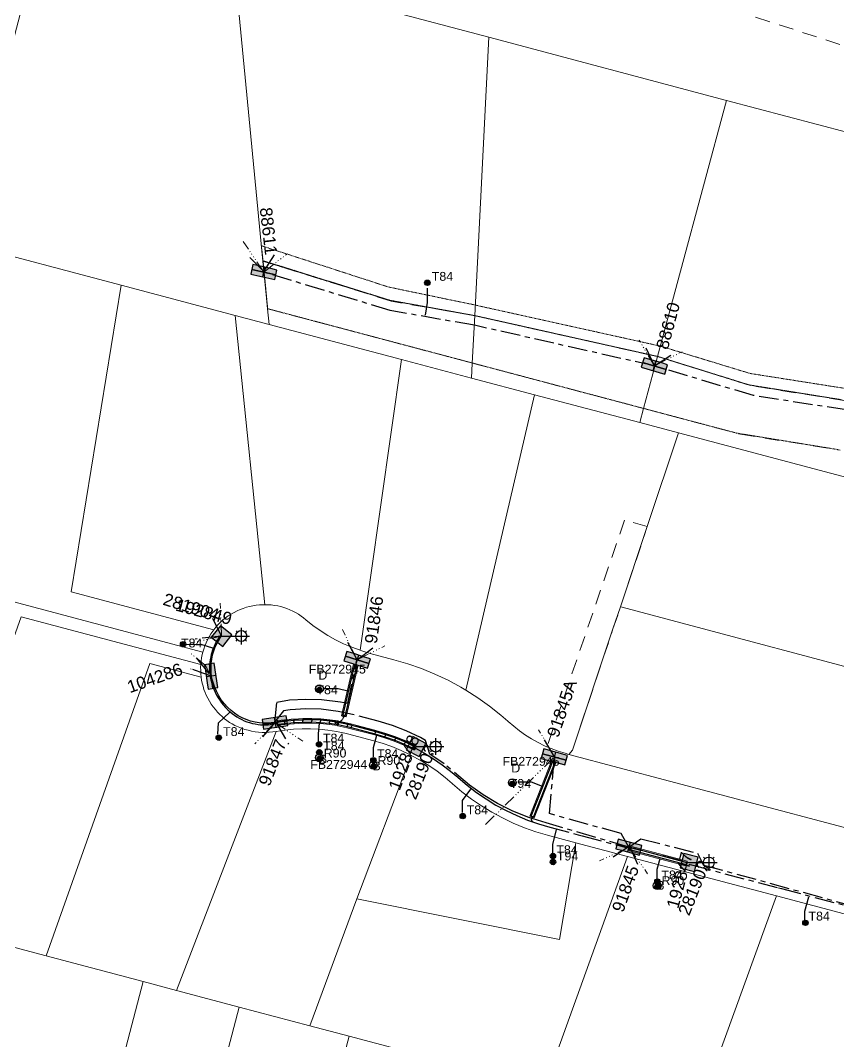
# Model space of a CAD drawing. Header units: metres. Extents: x 256054 to 262066, y 6173540 to 6179224.
# Drawn here: x 258471 to 258637.4, y 6175129 to 6175336.7 of the extents above; entities that cross this region are included whole.
import ezdxf
from ezdxf.enums import TextEntityAlignment as Align

# ---------------------------------------------------------------- set-up
doc = ezdxf.new("R2010")
doc.units = ezdxf.units.M
for name, pattern in [('Cable Exist UG', [7, 4, -1, 1, -1]), ('Dash', [5, 3, -2]), ('DASHED', [19.05, 12.7, -6.35]), ('HIDDEN2', [0.1875, 0.125, -0.0625]), ('PHANTOMX2', [5.6, 2.5, -0.5, 0.15, -0.5, 0.15, -0.5, 0.15, -0.5, 0.15, -0.5])]:
    doc.linetypes.add(name, pattern=pattern)
doc.layers.get('0').update_dxf_attribs({"color": 6})
for name, color, linetype, lineweight in [('_User Miscellaneous4', 191, 'Continuous', 13), ('Cadastre Easements_SP_EXT', 96, 'DASHED', 15), ('Cadastre Land Parcels_SP_EXT', 96, 'Continuous', 15), ('Cadastre Other Property_SP_EXT', 96, 'DASHED', 15), ('Cadastre Roads_SP_EXT', 54, 'Continuous', 15), ('Mains_LV_EXT', 163, 'Continuous', 25), ('Mains_LV_SL_EXT', 135, 'Continuous', 25), ('Services_SP_EXT', 42, 'PHANTOMX2', 20)]:
    doc.layers.add(name, color=color, linetype=linetype, lineweight=lineweight)
for name, color, linetype in [('Duct_SP_EXT', 40, 'Continuous'), ('Equip_SP_SL_EXT', 7, 'Continuous'), ('SupportsUG_SP_LV_EXT', 7, 'Continuous'), ('SupportsUG_SP_LV_SL_EXT', 7, 'Continuous'), ('Trench_SP_EXT', 7, 'Continuous')]:
    doc.layers.add(name, color=color, linetype=linetype)
doc.styles.add('COLUMN_LABEL', font='arial.ttf', dxfattribs={"height": 2})
doc.styles.add('iecARIAL', font='arial.ttf', dxfattribs={"height": 2})
doc.styles.add('POLE_LABEL', font='arial.ttf', dxfattribs={"height": 2})
doc.styles.add('SL_LABEL', font='arial.ttf', dxfattribs={"height": 2})
doc.styles.get("Standard").update_dxf_attribs({"font": 'arial.ttf'})

# ---------------------------------------------------------------- blocks, each defined once
blk = doc.blocks.new('COLUMN_EXT')
blk.add_hatch(color=256).paths.add_polyline_path([(1.5, -1.5), (1.5, 1.5), (-1.5, 1.5), (-1.5, -1.5)])
blk.add_lwpolyline([(1.5, 1.5), (-1.5, 1.5), (-1.5, -1.5), (1.5, -1.5)], close=True)
at = {"flags": 9}
for tag, p in [('NOTES', (-1.81, 2)), ('COLUMN_TYPE', (-1.81, 0.4)), ('STREETNAME', (-1.81, 1.6)), ('OWNED_BY', (-1.81, 0.6)), ('LOCATION', (-1.81, 1.4)), ('SUBURB', (-1.81, 1.8)), ('LEGEND', (-1.81, 1.2)), ('USAGE', (-1.81, 1)), ('STATE', (-1.81, 0.8))]:
    blk.add_attdef(tag, text='', height=0.2, rotation=180, dxfattribs=at).set_placement(p, align=Align.MIDDLE_LEFT)
at = {"flags": 1}
blk.add_attdef('Z', (-1.81, 2.35), '', height=0.2, rotation=180, dxfattribs=at)
at = {"flags": 9}
for tag, style, p in [('STRUCTURE_PLANT_NUMBER', 'POLE_LABEL', (-1.81, -0.03)), ('STREET_CODE', 'COLUMN_LABEL', (-1.81, 0.2))]:
    blk.add_attdef(tag, text='', height=0.2, rotation=180, dxfattribs=dict(at, style=style)).set_placement(p, align=Align.MIDDLE_LEFT)
at = {"style": 'COLUMN_LABEL', "width": 0.9, "flags": 8}
blk.add_attdef('ASSET_NUM', text='', height=2, rotation=270, dxfattribs=at).set_placement((2, -4), align=Align.MIDDLE_LEFT)
blk = doc.blocks.new('PILLAR_EXT')
blk.add_hatch(color=256).paths.add_polyline_path([(-2.5, 1), (-2.5, -1), (2.5, -1), (2.5, 1)])
for p, q in [((-2.5, 0), (2.5, 0)), ((0, 1), (0, -1))]:
    blk.add_line(p, q)
at = {"ltscale": 10}
blk.add_line((2.5, 0), (-2.5, 0), dxfattribs=at)
blk.add_lwpolyline([(-2.5, -1), (-1.25, -1), (1.25, -1), (2.5, -1), (2.5, 1), (-2.5, 1)], close=True)
at = {"width": 0.9, "flags": 8}
blk.add_attdef('ASSET_NUM', text='', height=2, rotation=90, dxfattribs=at).set_placement((-2, 4), align=Align.MIDDLE_LEFT)
for tag, p, flags in [('OWNED_BY', (0, -0.2), 9), ('STATE', (0, -0.4), 9), ('SUPPORT_TYPE', (0, -0.6), 9), ('STREETNAME', (0, -1.8), 9), ('SUBURB', (0, -2), 1), ('USAGE', (0, -0.8), 9), ('LEGEND', (0, -1), 9), ('LOCATION', (0, -1.2), 9), ('NOTES', (0, -1.4), 9), ('PARENT', (0, -1.6), 9)]:
    blk.add_attdef(tag, p, '', height=0.2, dxfattribs=dict(flags=flags))
blk = doc.blocks.new('DUCT_EXT')
blk.add_circle((0, 0.8), 0.8)
at = {"flags": 1}
blk.add_attdef('Z', (0, 0), '', height=0.2, dxfattribs=at)
at = {"flags": 9}
for tag, p in [('DUCT_CODE', (0, 0)), ('XSECT_TYPE', (0, -0.2)), ('STATE', (0, -0.6)), ('FB_REFERENCE', (0, -0.4)), ('NOTES', (0, -0.8))]:
    blk.add_attdef(tag, text='', height=0.2, dxfattribs=at).set_placement(p, align=Align.MIDDLE_LEFT)
blk = doc.blocks.new('SL_LANTERN_EXT')
at = {"flags": 9}
for tag, p in [('LRATECODE', (-7.4, 0)), ('LOUTREACHVOCAB', (-7.2, 0)), ('LOUTREACH', (-7, 0)), ('LANTNUMBER', (-6.6, 0)), ('LNEW', (-6.4, 0)), ('LMASTVOCAB', (-6.2, 0)), ('LMAST', (-6, 0)), ('LLAMPVOCAB', (-5.8, 0)), ('LLAMP', (-5.6, 0)), ('LEXIST', (-5.4, 0)), ('LCHARGE3PERCENT', (-5.2, 0)), ('LCHARGE3', (-5, 0)), ('LCHARGE2PERCENT', (-4.8, 0)), ('LCHARGE2', (-4.6, 0)), ('LCHARGE1PERCENT', (-4.4, 0)), ('LCHARGE1', (-4.2, 0)), ('LCATEGORY', (-4, 0)), ('LBRACKETVOCAB', (-3.8, 0)), ('LBRACKET', (-3.6, 0)), ('LKINGHEIGHT', (-3.4, 0)), ('CREPLACE', (-3.2, 0)), ('CREMOVE', (-3, 0)), ('CNUMBER', (-2.8, 0)), ('CNEW', (-2.6, 0)), ('CEXIST', (-2.4, 0)), ('USAGE', (-2.2, 0)), ('STATE', (-2, 0)), ('OWNED_BY', (-1.8, 0)), ('ORIENTATION', (-1.6, 0)), ('OPERATING_VOLTAGE', (-1.4, 0)), ('NO_PHASES', (-1.2, 0)), ('LANTERN_TYPE', (-1, 0)), ('LANTERN_PURPOSE', (-0.8, 0)), ('CONTROL_TYPE', (-0.6, 0)), ('CONSTRUCTED_VOLTAGE', (-0.4, 0))]:
    blk.add_attdef(tag, text='', height=0.001, rotation=270, dxfattribs=at).set_placement(p, align=Align.MIDDLE_LEFT)
at = {"style": 'SL_LABEL', "flags": 9}
blk.add_attdef('STREET_CODE', text='', height=0.001, rotation=270, dxfattribs=at).set_placement((0, 0), align=Align.MIDDLE_LEFT)
at = {"flags": 1}
blk.add_attdef('Z', (0, 0), '', height=0.001, rotation=270, dxfattribs=at)
at = {"width": 0.9}
blk.add_attdef('LNUMBER', text='', height=1, dxfattribs=at).set_placement((7, -1), align=Align.MIDDLE_LEFT)
at = {"flags": 9}
for tag, p in [('LREMOVE', (0, -7.6)), ('LREPLACE', (0, -7.8)), ('LTYPE', (0, -8)), ('LTYPEVOCAB', (0, -8.2)), ('LEGEND', (0, -8.4)), ('SUBURB', (0, -8.6)), ('STREETNAME', (0, -8.8)), ('LOCATION', (0, -9)), ('NOTES', (0, -9.2)), ('MAINTAINED_BY', (0, -9.86))]:
    blk.add_attdef(tag, text='', height=0.001, dxfattribs=at).set_placement(p, align=Align.MIDDLE_LEFT)
blk.add_attdef('OPERATED_BY', (0, -9.61), '', height=0.001, dxfattribs=at)
blk.add_wipeout([(5.69, 0), (5.06, -1.06), (4, -1.69), (2.94, -1.06), (2.31, 0), (2.94, 1.06), (4, 1.69), (5.06, 1.06)])
for p, q in [((0, 0), (4, 0)), ((2.94, 1.06), (3.2, 0.8)), ((4, 1.69), (4, 0)), ((5.06, 1.06), (4.8, 0.8)), ((2.94, -1.06), (3.2, -0.8)), ((4, 0), (5.69, 0)), ((4, 0), (4, -1.69)), ((5.06, -1.06), (4.8, -0.8))]:
    blk.add_line(p, q)
blk.add_circle((4, 0), 1.12)
blk = doc.blocks.new('CABLE_LARGE_EXT')
h = blk.add_hatch(color=256)
edge = h.paths.add_edge_path()
edge.add_arc((0, 0.55), 0.55, 0, 360)
blk.add_circle((0, 0.55), 0.55)
at = {"flags": 1}
blk.add_attdef('Z', (0, 0), '', height=0.2, dxfattribs=at)
at = {"flags": 9}
for tag, p in [('COND_CODE', (0, 0)), ('STATE', (0, -0.4)), ('XSECT_SIZE', (0, -0.6)), ('FB_REFERENCE', (0, -0.2)), ('NOTES', (0, -0.8))]:
    blk.add_attdef(tag, text='', height=0.2, dxfattribs=at).set_placement(p, align=Align.MIDDLE_LEFT)

msp = doc.modelspace()

# ---------------------------------------------------------------- linework, layer by layer
at = {"layer": '_User Miscellaneous4'}
for p, q in [((258538.7, 6175205.74), (258536.26, 6175195.24)), ((258539.64, 6175205.52), (258537.2, 6175195.02)), ((258538.7, 6175205.74), (258539.17, 6175205.63)), ((258539.64, 6175205.52), (258539.17, 6175205.63)), ((258524.69, 6175194.4), (258526.55, 6175194.58)), ((258526.55, 6175194.58), (258528.38, 6175194.69)), ((258526.55, 6175194.58), (258526.58, 6175194.1)), ((258528.38, 6175194.69), (258530.22, 6175194.71)), ((258528.38, 6175194.69), (258528.4, 6175194.21)), ((258530.22, 6175194.71), (258530.21, 6175194.23)), ((258530.22, 6175194.71), (258532.05, 6175194.63)), ((258532.05, 6175194.63), (258532.02, 6175194.15)), ((258532.05, 6175194.63), (258533.92, 6175194.43)), ((258536.26, 6175195.24), (258536.73, 6175195.13)), ((258537.2, 6175195.02), (258536.73, 6175195.13)), ((258523.23, 6175194.27), (258524.69, 6175194.4)), ((258523.23, 6175194.27), (258523.27, 6175193.79)), ((258523.31, 6175193.31), (258523.27, 6175193.79)), ((258523.31, 6175193.31), (258524.78, 6175193.44)), ((258524.69, 6175194.4), (258524.73, 6175193.92)), ((258524.78, 6175193.44), (258524.73, 6175193.92)), ((258524.78, 6175193.44), (258526.62, 6175193.62)), ((258526.62, 6175193.62), (258526.58, 6175194.1)), ((258526.62, 6175193.62), (258528.42, 6175193.73)), ((258528.42, 6175193.73), (258528.4, 6175194.21)), ((258528.42, 6175193.73), (258530.2, 6175193.75)), ((258530.2, 6175193.75), (258530.21, 6175194.23)), ((258530.2, 6175193.75), (258531.98, 6175193.67)), ((258531.98, 6175193.67), (258532.02, 6175194.15)), ((258531.98, 6175193.67), (258533.8, 6175193.48)), ((258533.8, 6175193.48), (258533.86, 6175193.96)), ((258533.8, 6175193.48), (258535.48, 6175193.24)), ((258533.92, 6175194.43), (258533.86, 6175193.96)), ((258533.92, 6175194.43), (258535.62, 6175194.19)), ((258535.48, 6175193.24), (258535.55, 6175193.71)), ((258535.48, 6175193.24), (258535.55, 6175193.71)), ((258535.48, 6175193.24), (258535.54, 6175193.23)), ((258535.54, 6175193.23), (258535.63, 6175193.7)), ((258535.54, 6175193.23), (258537.37, 6175192.82)), ((258535.62, 6175194.19), (258535.55, 6175193.71)), ((258535.61, 6175194.19), (258535.55, 6175193.71)), ((258535.61, 6175194.19), (258535.71, 6175194.18)), ((258535.71, 6175194.18), (258535.63, 6175193.7)), ((258535.71, 6175194.18), (258537.59, 6175193.75)), ((258537.37, 6175192.82), (258537.48, 6175193.29)), ((258537.37, 6175192.82), (258538.2, 6175192.61)), ((258537.59, 6175193.75), (258537.48, 6175193.29)), ((258537.59, 6175193.75), (258538.43, 6175193.54)), ((258538.2, 6175192.61), (258538.31, 6175193.08)), ((258538.2, 6175192.61), (258543.02, 6175191.34)), ((258538.43, 6175193.54), (258538.31, 6175193.08)), ((258538.43, 6175193.54), (258543.27, 6175192.26)), ((258543.02, 6175191.34), (258543.14, 6175191.8)), ((258543.02, 6175191.34), (258545.03, 6175190.75)), ((258543.27, 6175192.26), (258543.14, 6175191.8)), ((258579.05, 6175186.2), (258574.58, 6175174.84)), ((258579.05, 6175186.2), (258579.49, 6175186.02)), ((258579.94, 6175185.85), (258575.47, 6175174.49)), ((258579.94, 6175185.85), (258579.49, 6175186.02)), ((258574.58, 6175174.84), (258575.03, 6175174.67)), ((258575.47, 6175174.49), (258575.03, 6175174.67)), ((258594.79, 6175167.81), (258594.91, 6175168.27)), ((258595.04, 6175168.74), (258594.91, 6175168.27))]:
    msp.add_line(p, q, dxfattribs=at)
at = {"layer": 'Cadastre Easements_SP_EXT', "linetype": 'Dash'}
for points in [[(258768.16, 6175310.63), (258762.9, 6175316.42), (258730.3, 6175327.05), (258488.86, 6175405.79), (258403.22, 6175433.63), (258373.92, 6175443.16), (258367, 6175445.33), (258341.93, 6175450.11), (258333.09, 6175451.12), (258304.23, 6175454.39), (258171.55, 6175469.46), (258170.96, 6175469.52), (258159, 6175460.87), (258155.73, 6175445.14), (258337.87, 6175425.93), (258360.51, 6175421.47), (258482.61, 6175382.18), (258765.88, 6175290.09), (258768.16, 6175310.63)], [(258583.25, 6175188.25), (258591.49, 6175212.9), (258593.01, 6175217.44), (258598.47, 6175233.77), (258593.84, 6175235.01), (258578.06, 6175188.94), (258578.94, 6175188.56), (258580.34, 6175188.04), (258581.76, 6175187.61), (258582.54, 6175187.39), (258583.25, 6175188.25)]]:
    msp.add_lwpolyline(points, close=True, dxfattribs=at)
msp.add_lwpolyline([(258638.46, 6175259.4), (258619.46, 6175262.42), (258600.7, 6175268.27), (258600.54, 6175268.3), (258563.46, 6175276.63), (258563.37, 6175276.64), (258546.4, 6175279.57), (258520.3, 6175287.75), (258521.04, 6175280.16), (258521.24, 6175278.04), (258562.87, 6175267), (258597.7, 6175257.76), (258617.41, 6175252.52), (258637.68, 6175249.28)], dxfattribs=at)
at = {"layer": 'Cadastre Land Parcels_SP_EXT', "linetype": 'Continuous'}
for points in [[(258765.16, 6175283.54), (258765.88, 6175290.09), (258768.16, 6175310.63), (258762.9, 6175316.42), (258730.3, 6175327.05), (258488.86, 6175405.79), (258482.61, 6175382.18), (258479.93, 6175372.03), (258476, 6175357.2), (258514.56, 6175346.97), (258566.26, 6175333.25), (258614.58, 6175320.43), (258639.22, 6175313.9), (258695.76, 6175298.89), (258764.28, 6175280.72), (258765.16, 6175283.54)], [(258521.24, 6175278.04), (258521.04, 6175280.16), (258520.3, 6175287.75), (258514.56, 6175346.97), (258476, 6175357.2), (258470.92, 6175337.97), (258466.31, 6175320.58), (258458.64, 6175291.55), (258491.48, 6175282.84), (258514.67, 6175276.69), (258521.55, 6175274.86), (258521.24, 6175278.04)], [(258562.87, 6175267), (258563.37, 6175276.64), (258566.26, 6175333.25), (258514.56, 6175346.97), (258520.3, 6175287.75), (258521.04, 6175280.16), (258521.24, 6175278.04), (258521.55, 6175274.86), (258548.49, 6175267.72), (258562.72, 6175263.94), (258562.87, 6175267)], [(258597.7, 6175257.76), (258600.54, 6175268.3), (258614.58, 6175320.43), (258566.26, 6175333.25), (258563.37, 6175276.64), (258562.87, 6175267), (258562.72, 6175263.94), (258575.55, 6175260.54), (258596.93, 6175254.87), (258597.7, 6175257.76)], [(258667.59, 6175242.6), (258665.53, 6175247.77), (258660.93, 6175259.33), (258639.22, 6175313.9), (258614.58, 6175320.43), (258600.54, 6175268.3), (258597.7, 6175257.76), (258596.93, 6175254.87), (258604.82, 6175252.77), (258663.35, 6175237.25), (258667.59, 6175242.6)], [(258508.24, 6175208.83), (258508.47, 6175209.47), (258508.73, 6175210.1), (258509.02, 6175210.72), (258509.34, 6175211.32), (258509.7, 6175211.9), (258510.08, 6175212.46), (258510.3, 6175212.75), (258481.26, 6175220.46), (258491.48, 6175282.84), (258458.64, 6175291.55), (258453, 6175270.25), (258448.14, 6175251.89), (258443.28, 6175233.52), (258441.27, 6175225.92), (258508.05, 6175208.18), (258508.24, 6175208.83)], [(258514.67, 6175276.69), (258491.48, 6175282.84), (258481.26, 6175220.46), (258510.3, 6175212.75), (258510.73, 6175213.28), (258511.19, 6175213.79), (258511.67, 6175214.27), (258512.17, 6175214.73), (258512.7, 6175215.15), (258513.25, 6175215.56), (258513.82, 6175215.93), (258514.41, 6175216.27), (258515.02, 6175216.58), (258515.64, 6175216.85), (258516.27, 6175217.1), (258516.92, 6175217.31), (258517.58, 6175217.48), (258518.24, 6175217.63), (258518.92, 6175217.73), (258519.59, 6175217.8), (258520.27, 6175217.84), (258520.7, 6175217.84), (258514.67, 6175276.69)], [(258548.49, 6175267.72), (258521.55, 6175274.86), (258514.67, 6175276.69), (258520.7, 6175217.84), (258521.35, 6175217.83), (258522, 6175217.79), (258522.65, 6175217.71), (258523.29, 6175217.59), (258523.93, 6175217.45), (258524.55, 6175217.27), (258525.17, 6175217.05), (258525.77, 6175216.81), (258526.36, 6175216.53), (258526.94, 6175216.23), (258527.5, 6175215.89), (258528.04, 6175215.53), (258528.56, 6175215.14), (258529.02, 6175214.77), (258530.44, 6175213.64), (258531.92, 6175212.58), (258533.46, 6175211.61), (258535.04, 6175210.72), (258536.67, 6175209.91), (258538.34, 6175209.19), (258540.04, 6175208.56), (258548.49, 6175267.72)], [(258575.55, 6175260.54), (258562.72, 6175263.94), (258548.49, 6175267.72), (258540.04, 6175208.56), (258540.43, 6175208.43), (258542.12, 6175207.94), (258546.94, 6175206.66), (258549.77, 6175205.83), (258552.55, 6175204.85), (258555.27, 6175203.73), (258557.94, 6175202.47), (258560.53, 6175201.07), (258561.55, 6175200.47), (258575.55, 6175260.54)], [(258583.25, 6175188.25), (258591.49, 6175212.9), (258593.01, 6175217.44), (258598.47, 6175233.77), (258604.82, 6175252.77), (258596.93, 6175254.87), (258575.55, 6175260.54), (258561.55, 6175200.47), (258564.02, 6175198.89), (258566.4, 6175197.19), (258568.7, 6175195.37), (258570.12, 6175194.13), (258570.17, 6175194.08), (258571.29, 6175193.11), (258572.46, 6175192.18), (258573.68, 6175191.32), (258574.94, 6175190.53), (258576.24, 6175189.8), (258577.57, 6175189.15), (258578.06, 6175188.94), (258578.94, 6175188.56), (258580.34, 6175188.04), (258581.76, 6175187.61), (258582.54, 6175187.39), (258583.25, 6175188.25)], [(258663.35, 6175237.25), (258604.82, 6175252.77), (258598.47, 6175233.77), (258593.01, 6175217.44), (258593.09, 6175217.42), (258656.23, 6175200.58), (258663.35, 6175237.25)], [(258441.27, 6175225.92), (258438.42, 6175215.16), (258433.56, 6175196.8), (258428.7, 6175178.43), (258423.9, 6175160.29), (258449.17, 6175153.59), (258471.12, 6175215.39), (258507.65, 6175205.7), (258507.71, 6175206.38), (258507.81, 6175207.05), (258507.94, 6175207.72), (258508.05, 6175208.18), (258441.27, 6175225.92)], [(258654.24, 6175169.42), (258656.23, 6175200.58), (258593.09, 6175217.42), (258593.01, 6175217.44), (258591.49, 6175212.9), (258583.25, 6175188.25), (258582.54, 6175187.39), (258654.17, 6175168.38), (258654.24, 6175169.42)], [(258471.12, 6175215.39), (258449.17, 6175153.59), (258476.23, 6175146.41), (258497.31, 6175205.86), (258507.74, 6175203.09), (258507.66, 6175203.77), (258507.63, 6175204.45), (258507.62, 6175205.13), (258507.65, 6175205.7), (258471.12, 6175215.39)], [(258520.14, 6175191.88), (258519.42, 6175191.93), (258518.71, 6175192.01), (258518, 6175192.13), (258517.3, 6175192.29), (258516.61, 6175192.48), (258515.93, 6175192.72), (258515.27, 6175192.98), (258514.61, 6175193.28), (258514.05, 6175193.58), (258513.5, 6175193.91), (258512.98, 6175194.27), (258512.47, 6175194.66), (258511.98, 6175195.07), (258511.51, 6175195.51), (258511.07, 6175195.97), (258510.62, 6175196.5), (258510.19, 6175197.04), (258509.79, 6175197.61), (258509.42, 6175198.19), (258509.09, 6175198.8), (258508.78, 6175199.42), (258508.53, 6175200.01), (258508.3, 6175200.62), (258508.11, 6175201.24), (258507.95, 6175201.87), (258507.82, 6175202.5), (258507.74, 6175203.09), (258497.31, 6175205.86), (258476.23, 6175146.41), (258495.92, 6175141.18), (258502.74, 6175139.37), (258522.99, 6175192.07), (258522.28, 6175191.97), (258521.57, 6175191.9), (258520.85, 6175191.87), (258520.14, 6175191.88)], [(258539.38, 6175158.02), (258550.47, 6175187.19), (258550.26, 6175187.3), (258548.4, 6175188.19), (258546.49, 6175188.97), (258544.55, 6175189.65), (258542.58, 6175190.23), (258537.76, 6175191.51), (258536.96, 6175191.71), (258535.24, 6175192.07), (258533.5, 6175192.35), (258531.75, 6175192.53), (258530, 6175192.62), (258528.24, 6175192.62), (258526.48, 6175192.53), (258524.73, 6175192.35), (258522.99, 6175192.07), (258502.74, 6175139.37), (258515.43, 6175136), (258529.84, 6175132.18), (258539.38, 6175158.02)], [(258583.95, 6175169.43), (258578.18, 6175170.96), (258575.82, 6175171.65), (258573.5, 6175172.47), (258571.22, 6175173.4), (258569, 6175174.46), (258566.83, 6175175.63), (258564.73, 6175176.91), (258562.7, 6175178.3), (258560.74, 6175179.79), (258558.87, 6175181.38), (258558.79, 6175181.45), (258557.35, 6175182.69), (258555.72, 6175183.95), (258554.03, 6175185.12), (258552.28, 6175186.2), (258550.47, 6175187.19), (258539.38, 6175158.02), (258580.61, 6175149.75), (258583.95, 6175169.43)], [(258594.46, 6175166.64), (258583.95, 6175169.43), (258580.61, 6175149.75), (258539.38, 6175158.02), (258529.84, 6175132.18), (258537.8, 6175130.07), (258559.25, 6175124.38), (258577.46, 6175119.54), (258594.46, 6175166.64)], [(258624.73, 6175158.61), (258594.46, 6175166.64), (258577.46, 6175119.54), (258578.81, 6175119.18), (258598.38, 6175113.99), (258607.65, 6175111.52), (258624.73, 6175158.61)], [(258646.83, 6175126.9), (258655.32, 6175150.49), (258624.73, 6175158.61), (258607.65, 6175111.52), (258617.95, 6175108.8), (258638.17, 6175103.42), (258646.83, 6175126.9)], [(258532.22, 6175093.53), (258532.47, 6175093.7), (258532.73, 6175093.86), (258532.98, 6175094.01), (258533.24, 6175094.16), (258533.5, 6175094.3), (258533.77, 6175094.44), (258534.04, 6175094.57), (258534.31, 6175094.69), (258523.26, 6175103.56), (258508.15, 6175108.03), (258515.43, 6175136), (258502.74, 6175139.37), (258495.92, 6175141.18), (258486.63, 6175105.66), (258509.48, 6175104.59), (258518.28, 6175102.09), (258524.12, 6175099.35), (258531.98, 6175093.36), (258532.22, 6175093.53)], [(258534.59, 6175094.81), (258534.88, 6175094.93), (258535.17, 6175095.03), (258535.46, 6175095.13), (258535.76, 6175095.23), (258536.05, 6175095.31), (258536.35, 6175095.39), (258536.65, 6175095.46), (258536.95, 6175095.53), (258537.25, 6175095.59), (258537.56, 6175095.64), (258537.86, 6175095.68), (258530.29, 6175101.77), (258537.8, 6175130.07), (258529.84, 6175132.18), (258515.43, 6175136), (258508.15, 6175108.03), (258523.26, 6175103.56), (258534.31, 6175094.69), (258534.59, 6175094.81)]]:
    msp.add_lwpolyline(points, close=True, dxfattribs=at)
for points in [[(258449.71, 6174966.19), (258472.87, 6175053.68), (258481.95, 6175087.97), (258485.85, 6175102.69), (258486.63, 6175105.66), (258495.92, 6175141.18), (258476.23, 6175146.41), (258449.17, 6175153.59)], [(258559.25, 6175124.38), (258537.8, 6175130.07), (258530.29, 6175101.77)]]:
    msp.add_lwpolyline(points, dxfattribs=at)
at = {"layer": 'Cadastre Other Property_SP_EXT', "linetype": 'HIDDEN2'}
for points in [[(258639.36, 6175261.73), (258619.36, 6175264.88), (258601.13, 6175270.44), (258563.19, 6175278.85), (258545.79, 6175282.47), (258519.98, 6175290.86), (258520.32, 6175287.81), (258520.32, 6175287.81), (258546.12, 6175279.76), (258563.44, 6175276.63), (258600.59, 6175268.33), (258619.1, 6175262.56), (258637.9, 6175259.54)], [(258638.13, 6175259.51), (258619.24, 6175262.52), (258600.53, 6175268.34), (258563.44, 6175276.63), (258546.06, 6175279.76), (258520.34, 6175287.72), (258521.26, 6175278.05), (258521.26, 6175278.05), (258616.58, 6175252.76), (258637.4, 6175249.37)]]:
    msp.add_lwpolyline(points, dxfattribs=at)
at = {"layer": 'Duct_SP_EXT'}
for p, q in [((258538.94, 6175205.69), (258536.5, 6175195.19)), ((258539.41, 6175205.58), (258536.96, 6175195.08)), ((258538.94, 6175205.69), (258539.17, 6175205.63)), ((258539.41, 6175205.58), (258539.17, 6175205.63)), ((258536.5, 6175195.19), (258536.73, 6175195.13)), ((258536.96, 6175195.08), (258536.73, 6175195.13)), ((258523.25, 6175194.03), (258524.71, 6175194.16)), ((258523.25, 6175194.03), (258523.27, 6175193.79)), ((258523.29, 6175193.55), (258523.27, 6175193.79)), ((258523.29, 6175193.55), (258524.75, 6175193.68)), ((258524.71, 6175194.16), (258526.57, 6175194.34)), ((258524.71, 6175194.16), (258524.73, 6175193.92)), ((258524.75, 6175193.68), (258524.73, 6175193.92)), ((258524.75, 6175193.68), (258526.6, 6175193.86)), ((258526.57, 6175194.34), (258528.39, 6175194.45)), ((258526.57, 6175194.34), (258526.58, 6175194.1)), ((258526.6, 6175193.86), (258526.58, 6175194.1)), ((258526.6, 6175193.86), (258528.41, 6175193.97)), ((258528.39, 6175194.45), (258530.21, 6175194.47)), ((258528.39, 6175194.45), (258528.4, 6175194.21)), ((258528.41, 6175193.97), (258528.4, 6175194.21)), ((258528.41, 6175193.97), (258530.21, 6175193.99)), ((258530.21, 6175194.47), (258532.03, 6175194.39)), ((258530.21, 6175194.47), (258530.21, 6175194.23)), ((258530.21, 6175193.99), (258530.21, 6175194.23)), ((258530.21, 6175193.99), (258532, 6175193.91)), ((258532, 6175193.91), (258532.02, 6175194.15)), ((258532, 6175193.91), (258533.83, 6175193.72)), ((258532.03, 6175194.39), (258532.02, 6175194.15)), ((258532.03, 6175194.39), (258533.89, 6175194.19)), ((258533.83, 6175193.72), (258533.86, 6175193.96)), ((258533.83, 6175193.72), (258535.52, 6175193.48)), ((258533.89, 6175194.19), (258533.86, 6175193.96)), ((258533.89, 6175194.19), (258535.58, 6175193.95)), ((258535.52, 6175193.48), (258535.55, 6175193.71)), ((258535.52, 6175193.48), (258535.55, 6175193.71)), ((258535.52, 6175193.48), (258535.58, 6175193.47)), ((258535.58, 6175193.95), (258535.55, 6175193.71)), ((258535.58, 6175193.95), (258535.55, 6175193.71)), ((258535.58, 6175193.95), (258535.67, 6175193.94)), ((258535.58, 6175193.47), (258535.63, 6175193.7)), ((258535.58, 6175193.47), (258537.42, 6175193.05)), ((258535.67, 6175193.94), (258535.63, 6175193.7)), ((258535.67, 6175193.94), (258537.53, 6175193.52)), ((258537.42, 6175193.05), (258537.48, 6175193.29)), ((258537.42, 6175193.05), (258538.26, 6175192.84)), ((258537.53, 6175193.52), (258537.48, 6175193.29)), ((258537.53, 6175193.52), (258538.37, 6175193.31)), ((258538.26, 6175192.84), (258538.31, 6175193.08)), ((258538.26, 6175192.84), (258543.08, 6175191.57)), ((258538.37, 6175193.31), (258538.31, 6175193.08)), ((258538.37, 6175193.31), (258543.21, 6175192.03)), ((258543.08, 6175191.57), (258543.14, 6175191.8)), ((258543.21, 6175192.03), (258543.14, 6175191.8)), ((258579.27, 6175186.11), (258574.8, 6175174.76)), ((258579.72, 6175185.94), (258575.25, 6175174.58)), ((258579.27, 6175186.11), (258579.49, 6175186.02)), ((258579.72, 6175185.94), (258579.49, 6175186.02)), ((258574.8, 6175174.76), (258575.03, 6175174.67)), ((258575.25, 6175174.58), (258575.03, 6175174.67)), ((258594.85, 6175168.04), (258594.91, 6175168.27)), ((258594.97, 6175168.51), (258594.91, 6175168.27))]:
    msp.add_line(p, q, dxfattribs=at)
for points in [[(258553.7, 6175282.23), (258553.71, 6175279.29), (258553.31, 6175276.73)], [(258532.71, 6175200.78), (258535.62, 6175200.79), (258537.58, 6175200.32)], [(258511.15, 6175191.51), (258511.25, 6175193.84), (258513.5, 6175195.93)], [(258531.62, 6175190.03), (258531.57, 6175191.59), (258531.77, 6175193.72)], [(258542.77, 6175186.89), (258542.77, 6175188.79), (258543.49, 6175191.27)], [(258560.86, 6175175.59), (258560.85, 6175178), (258562.61, 6175180.31)], [(258572.13, 6175181.81), (258574.84, 6175181.82), (258577.06, 6175180.92)], [(258579.25, 6175167.33), (258579.25, 6175169.1), (258580.01, 6175172.03)], [(258600.49, 6175162.14), (258600.48, 6175164.02), (258601.06, 6175166.23)], [(258630.51, 6175153.74), (258630.51, 6175155.48), (258631.3, 6175158.4)]]:
    msp.add_lwpolyline(points, dxfattribs=at)
at = {"layer": 'Mains_LV_EXT', "color": 3, "linetype": 'Cable Exist UG'}
for points in [[(258599.92, 6175266.4), (258563.3, 6175274.68), (258546.19, 6175277.67), (258520.48, 6175285.5)], [(258766.28, 6175280.13), (258764.65, 6175277.82), (258761.62, 6175266.89), (258738.75, 6175273.22), (258732.59, 6175274.79), (258726.56, 6175274.67), (258722.32, 6175273.58), (258718.58, 6175272.12), (258715.09, 6175269.78), (258712.37, 6175267.49), (258709.52, 6175264.13), (258705.04, 6175254.92), (258701.56, 6175247.26), (258698.86, 6175244.58), (258696.18, 6175243.89), (258692.25, 6175245.28), (258676.65, 6175253.23), (258661.75, 6175257.21), (258638.98, 6175257.45), (258620.07, 6175260.39), (258599.92, 6175266.4)]]:
    msp.add_lwpolyline(points, dxfattribs=at)
at = {"layer": 'Mains_LV_EXT', "linetype": 'Cable Exist UG'}
for points in [[(258522.73, 6175193.89), (258523.1, 6175198.01), (258523.1, 6175198.01), (258525.7, 6175198.46), (258529.03, 6175198.63), (258532.2, 6175198.54), (258536.1, 6175198.08), (258537.53, 6175197.78), (258539.38, 6175206.62)], [(258522.73, 6175193.89), (258521.19, 6175193.75), (258521.19, 6175193.75), (258520.37, 6175193.75), (258519.53, 6175193.82), (258518.7, 6175193.96), (258517.79, 6175194.18), (258516.91, 6175194.47), (258516.08, 6175194.81), (258515.28, 6175195.25), (258514.51, 6175195.76), (258513.8, 6175196.31), (258513.11, 6175196.98), (258512.44, 6175197.73), (258511.82, 6175198.52), (258511.29, 6175199.33), (258510.85, 6175200.22), (258510.46, 6175201.17), (258509.77, 6175203.25)], [(258594.71, 6175168.53), (258593.15, 6175171.28), (258578.6, 6175175.34), (258579.56, 6175186.88)]]:
    msp.add_lwpolyline(points, dxfattribs=at)
at = {"layer": 'Services_SP_EXT'}
for points in [[(258520.48, 6175285.5), (258516.25, 6175291.71)], [(258520.48, 6175285.5), (258525.13, 6175289.15)], [(258599.92, 6175266.4), (258596.8, 6175271.68)], [(258599.92, 6175266.4), (258605.54, 6175269.31)], [(258539.46, 6175206.63), (258536.45, 6175212.79)], [(258539.46, 6175206.63), (258545.09, 6175209.49)], [(258509.77, 6175203.31), (258508.62, 6175205.46), (258505.58, 6175207.96)], [(258509.77, 6175203.31), (258505.28, 6175204.91)], [(258522.73, 6175193.89), (258518.66, 6175189.52)], [(258522.73, 6175193.89), (258528.39, 6175190.07)], [(258579.56, 6175186.88), (258576.35, 6175192.42)], [(258565.57, 6175173.11), (258579.56, 6175186.88)], [(258594.71, 6175168.53), (258588.77, 6175165.71)], [(258594.71, 6175168.53), (258598.53, 6175163.13)]]:
    msp.add_lwpolyline(points, dxfattribs=at)
at = {"layer": 'Trench_SP_EXT', "linetype": 'Cable Exist UG'}
for points in [[(258520.48, 6175285.62), (258517.12, 6175289)], [(258520.48, 6175285.62), (258523.04, 6175289.59)], [(258599.92, 6175266.4), (258598.07, 6175270.42)], [(258599.92, 6175266.4), (258603.91, 6175269.05)], [(258539.46, 6175206.63), (258537.39, 6175210.4)], [(258539.46, 6175206.63), (258543.29, 6175209.58)], [(258506.8, 6175206.94), (258509.74, 6175203.3)], [(258539.09, 6175205.29), (258539.46, 6175206.63)], [(258509.77, 6175203.31), (258506.01, 6175204.65)], [(258509.54, 6175203.21), (258509.69, 6175202.57), (258509.88, 6175201.9), (258510.1, 6175201.25), (258510.33, 6175200.63), (258510.59, 6175200.03), (258510.88, 6175199.46), (258511.18, 6175198.92), (258511.53, 6175198.39), (258511.89, 6175197.87), (258512.28, 6175197.38), (258512.7, 6175196.91), (258513.13, 6175196.46), (258513.61, 6175196.02), (258514.01, 6175195.69), (258514.48, 6175195.35), (258514.97, 6175195.03), (258515.47, 6175194.74), (258515.98, 6175194.48), (258516.5, 6175194.24), (258517.04, 6175194.03), (258517.59, 6175193.86), (258518.16, 6175193.71), (258518.74, 6175193.58), (258519.29, 6175193.49), (258519.82, 6175193.42), (258520.32, 6175193.38), (258520.82, 6175193.38), (258521.33, 6175193.4), (258521.82, 6175193.47), (258522.33, 6175193.58)], [(258522.85, 6175193.99), (258519.85, 6175190.52)], [(258522.85, 6175193.99), (258525.5, 6175189.46)], [(258579.56, 6175186.88), (258577.52, 6175190.41)], [(258579.43, 6175185.87), (258579.73, 6175186.62)], [(258575.14, 6175173.67), (258576.35, 6175173.24), (258578.65, 6175172.57), (258584.4, 6175171.05), (258585.24, 6175170.83), (258585.24, 6175170.83), (258594.19, 6175168.47)], [(258594.82, 6175168.71), (258591.16, 6175166.22)], [(258594.82, 6175168.71), (258596.83, 6175164.18)]]:
    msp.add_lwpolyline(points, dxfattribs=at)
for points in [[(258536.8, 6175195.43), (258536.64, 6175194.76), (258536.64, 6175194.76, -0.288833), (258534.9, 6175193.81)], [(258575.08, 6175174.8), (258574.96, 6175174.5), (258574.96, 6175174.5, 0.452261), (258575.25, 6175173.63)]]:
    msp.add_lwpolyline(points, format="xyb", dxfattribs=at)

# ---------------------------------------------------------------- block references
at = {"layer": 'Duct_SP_EXT'}
for name, p in [('CABLE_LARGE_EXT', (258553.73, 6175282.77)), ('DUCT_EXT', (258531.78, 6175199.93)), ('CABLE_LARGE_EXT', (258531.78, 6175199.93)), ('CABLE_LARGE_EXT', (258511.3, 6175190.23)), ('CABLE_LARGE_EXT', (258531.72, 6175188.89)), ('CABLE_LARGE_EXT', (258531.76, 6175187.27)), ('DUCT_EXT', (258531.77, 6175185.9)), ('CABLE_LARGE_EXT', (258531.84, 6175185.97)), ('CABLE_LARGE_EXT', (258542.76, 6175185.66)), ('DUCT_EXT', (258542.74, 6175184.36)), ('CABLE_LARGE_EXT', (258542.81, 6175184.43)), ('DUCT_EXT', (258571.02, 6175180.85)), ('CABLE_LARGE_EXT', (258571.02, 6175180.85)), ('CABLE_LARGE_EXT', (258560.94, 6175174.29)), ('CABLE_LARGE_EXT', (258579.28, 6175166.19)), ('CABLE_LARGE_EXT', (258579.29, 6175164.94)), ('DUCT_EXT', (258600.49, 6175159.9)), ('CABLE_LARGE_EXT', (258600.52, 6175160.98)), ('CABLE_LARGE_EXT', (258600.55, 6175159.97)), ('CABLE_LARGE_EXT', (258630.63, 6175152.58))]:
    msp.add_blockref(name, p, dxfattribs=at)
at = {"layer": 'SupportsUG_SP_LV_EXT'}
ref = msp.add_blockref('PILLAR_EXT', (258520.48, 6175285.5), dxfattribs=dict(at, rotation=167.096387875296))
ref.add_attrib('ASSET_NUM', '88611', dxfattribs={"layer": '0', "height": 2.5, "rotation": 276.4869, "style": 'iecARIAL'}).set_placement((258521.98, 6175289), align=Align.MIDDLE_RIGHT)
ref = msp.add_blockref('PILLAR_EXT', (258599.92, 6175266.4), dxfattribs=dict(at, rotation=163.8030627765846))
ref.add_attrib('ASSET_NUM', '88610', dxfattribs={"layer": '0', "height": 2.5, "rotation": 74.9488, "style": 'iecARIAL'}).set_placement((258601.42, 6175269.9), align=Align.MIDDLE_LEFT)
ref = msp.add_blockref('PILLAR_EXT', (258539.46, 6175206.63), dxfattribs=dict(at, rotation=162.1403934131312))
ref.add_attrib('ASSET_NUM', '91846', dxfattribs={"layer": '0', "height": 2.5, "rotation": 81.8952, "style": 'iecARIAL'}).set_placement((258540.96, 6175210.13), align=Align.TOP_LEFT)
ref = msp.add_blockref('PILLAR_EXT', (258509.77, 6175203.31), dxfattribs=dict(at, rotation=278.2638345009057))
ref.add_attrib('ASSET_NUM', '104286', dxfattribs={"layer": '0', "height": 2.5, "rotation": 19.4774, "style": 'iecARIAL'}).set_placement((258503.79, 6175204.89), align=Align.MIDDLE_RIGHT)
ref = msp.add_blockref('PILLAR_EXT', (258579.56, 6175186.88), dxfattribs=dict(at, rotation=345.0144071452991))
ref.add_attrib('ASSET_NUM', '91845A', dxfattribs={"layer": '0', "height": 2.5, "rotation": 71.3707, "style": 'iecARIAL'}).set_placement((258581.06, 6175190.38), align=Align.BOTTOM_LEFT)
ref = msp.add_blockref('PILLAR_EXT', (258522.73, 6175193.89), dxfattribs=dict(at, rotation=8.93901745253622))
ref.add_attrib('ASSET_NUM', '91847', dxfattribs={"layer": '0', "height": 2.5, "rotation": 68.6538, "style": 'iecARIAL'}).set_placement((258522.83, 6175190.7), align=Align.TOP_RIGHT)
ref = msp.add_blockref('PILLAR_EXT', (258594.71, 6175168.53), dxfattribs=dict(at, rotation=345.1980017165045))
ref.add_attrib('ASSET_NUM', '91845', dxfattribs={"layer": '0', "height": 2.5, "rotation": 70.1402, "style": 'iecARIAL'}).set_placement((258594.49, 6175165.06), align=Align.TOP_RIGHT)
at = {"layer": 'SupportsUG_SP_LV_SL_EXT'}
ref = msp.add_blockref('COLUMN_EXT', (258511.88, 6175211.47), dxfattribs=dict(at, rotation=231.779568002793))
ref.add_attrib('ASSET_NUM', '281904', dxfattribs={"layer": '0', "height": 2.5, "rotation": 343.0534, "style": 'COLUMN_LABEL'}).set_placement((258511.65, 6175216.87), align=Align.TOP_RIGHT)
ref = msp.add_blockref('COLUMN_EXT', (258551.42, 6175188.98), dxfattribs=dict(at, rotation=242.6334197394323))
ref.add_attrib('ASSET_NUM', '281903', dxfattribs={"layer": '0', "height": 2.5, "rotation": 67.9433, "style": 'COLUMN_LABEL'}).set_placement((258553.42, 6175189.73), align=Align.TOP_RIGHT)
ref = msp.add_blockref('COLUMN_EXT', (258606.98, 6175165.4), dxfattribs=dict(at, rotation=345.1617681576906))
ref.add_attrib('ASSET_NUM', '281902', dxfattribs={"layer": '0', "height": 2.5, "rotation": 68.1651, "style": 'COLUMN_LABEL'}).set_placement((258608.98, 6175166.15), align=Align.TOP_RIGHT)

# ---------------------------------------------------------------- texts
at = {"layer": 'Duct_SP_EXT'}
for s, p in [('T84', (258554.64, 6175283.73)), ('FB272945', (258529.62, 6175203.84)), ('D', (258531.57, 6175202.6)), ('T84', (258531.18, 6175199.63)), ('T84', (258512.2, 6175191.13)), ('T84', (258532.5, 6175189.81)), ('T84', (258532.55, 6175188.23)), ('R90', (258532.66, 6175186.76)), ('FB272944', (258529.92, 6175184.45)), ('B', (258531.69, 6175185.54)), ('FB272945', (258569.02, 6175185.08)), ('B', (258542.58, 6175184.14)), ('D', (258570.81, 6175183.71)), ('T94', (258570.51, 6175180.59)), ('T84', (258561.74, 6175175.21)), ('T84', (258579.98, 6175167.1)), ('T94', (258580.08, 6175165.82)), ('B', (258600.29, 6175159.86)), ('T84', (258631.26, 6175153.6))]:
    msp.add_text(s, height=1.8, dxfattribs=at).set_placement(p)

# ---------------------------------------------------------------- next in the draw order: block references
at = {"layer": 'Equip_SP_SL_EXT'}
ref = msp.add_blockref('SL_LANTERN_EXT', (258511.88, 6175211.47), dxfattribs=at)
ref.add_attrib('ASSET_NUM', '192849', dxfattribs={"layer": '0', "height": 2.5, "rotation": 345.0576, "style": 'iecARIAL'}).set_placement((258513.38, 6175212.97), align=Align.BOTTOM_RIGHT)
ref = msp.add_blockref('SL_LANTERN_EXT', (258551.42, 6175188.98), dxfattribs=at)
ref.add_attrib('ASSET_NUM', '192848', dxfattribs={"layer": '0', "height": 2.5, "rotation": 69.2077, "style": 'iecARIAL'}).set_placement((258552.92, 6175190.48), align=Align.BOTTOM_RIGHT)
ref = msp.add_blockref('SL_LANTERN_EXT', (258606.98, 6175165.4), dxfattribs=at)
ref.add_attrib('ASSET_NUM', '192847', dxfattribs={"layer": '0', "height": 2.5, "rotation": 74.9927, "style": 'iecARIAL'}).set_placement((258608.48, 6175166.9), align=Align.BOTTOM_RIGHT)

# ---------------------------------------------------------------- next in the draw order: linework, layer by layer
at = {"layer": '_User Miscellaneous4'}
for p, q in [((258543.27, 6175192.26), (258545.32, 6175191.66)), ((258545.03, 6175190.75), (258545.18, 6175191.2)), ((258545.03, 6175190.75), (258547.01, 6175190.05)), ((258545.32, 6175191.66), (258545.18, 6175191.2)), ((258545.32, 6175191.66), (258547.35, 6175190.95)), ((258547.01, 6175190.05), (258547.18, 6175190.5)), ((258547.35, 6175190.95), (258547.18, 6175190.5)), ((258547.35, 6175190.95), (258549.34, 6175190.14)), ((258547.01, 6175190.05), (258548.95, 6175189.26)), ((258548.95, 6175189.26), (258549.14, 6175189.7)), ((258548.95, 6175189.26), (258550.81, 6175188.39)), ((258549.34, 6175190.14), (258549.14, 6175189.7)), ((258549.34, 6175190.14), (258551.23, 6175189.25)), ((258550.81, 6175188.39), (258551.02, 6175188.82)), ((258550.81, 6175188.39), (258551.04, 6175188.27)), ((258551.23, 6175189.25), (258551.02, 6175188.82)), ((258551.04, 6175188.27), (258551.26, 6175188.7)), ((258551.23, 6175189.25), (258551.47, 6175189.13)), ((258551.47, 6175189.13), (258551.26, 6175188.7)), ((258594.79, 6175167.81), (258606.31, 6175164.74)), ((258595.04, 6175168.74), (258606.56, 6175165.66)), ((258606.56, 6175165.66), (258606.43, 6175165.2)), ((258606.31, 6175164.74), (258606.43, 6175165.2))]:
    msp.add_line(p, q, dxfattribs=at)
at = {"layer": 'Cadastre Roads_SP_EXT', "linetype": 'Continuous'}
msp.add_lwpolyline([(258654.17, 6175168.38), (258582.54, 6175187.39), (258581.76, 6175187.61), (258580.34, 6175188.04), (258578.94, 6175188.56), (258578.06, 6175188.94), (258577.57, 6175189.15), (258576.24, 6175189.8), (258574.94, 6175190.53), (258573.68, 6175191.32), (258572.46, 6175192.18), (258571.29, 6175193.11), (258570.17, 6175194.08), (258570.17, 6175194.08), (258570.12, 6175194.13), (258568.7, 6175195.37), (258566.4, 6175197.19), (258564.02, 6175198.89), (258561.55, 6175200.47), (258560.53, 6175201.07), (258557.94, 6175202.47), (258555.27, 6175203.73), (258552.55, 6175204.85), (258549.77, 6175205.83), (258546.94, 6175206.66), (258542.12, 6175207.94), (258540.43, 6175208.43), (258540.04, 6175208.56), (258538.34, 6175209.19), (258536.67, 6175209.91), (258535.04, 6175210.72), (258533.46, 6175211.61), (258531.92, 6175212.58), (258530.44, 6175213.64), (258529.02, 6175214.77), (258528.56, 6175215.14), (258528.04, 6175215.53), (258527.5, 6175215.89), (258526.94, 6175216.23), (258526.36, 6175216.53), (258525.77, 6175216.81), (258525.17, 6175217.05), (258524.55, 6175217.27), (258523.93, 6175217.45), (258523.29, 6175217.59), (258522.65, 6175217.71), (258522, 6175217.79), (258521.35, 6175217.83), (258520.7, 6175217.84), (258520.27, 6175217.84), (258519.59, 6175217.8), (258518.92, 6175217.73), (258518.24, 6175217.63), (258517.58, 6175217.48), (258516.92, 6175217.31), (258516.27, 6175217.1), (258515.64, 6175216.85), (258515.02, 6175216.58), (258514.41, 6175216.27), (258513.82, 6175215.93), (258513.25, 6175215.56), (258512.7, 6175215.15), (258512.17, 6175214.73), (258511.67, 6175214.27), (258511.19, 6175213.79), (258510.73, 6175213.28), (258510.3, 6175212.75), (258510.08, 6175212.46), (258509.7, 6175211.9), (258509.34, 6175211.32), (258509.02, 6175210.72), (258508.73, 6175210.1), (258508.47, 6175209.47), (258508.24, 6175208.83), (258508.05, 6175208.18), (258507.94, 6175207.72), (258507.81, 6175207.05), (258507.71, 6175206.38), (258507.65, 6175205.7), (258507.62, 6175205.13), (258507.63, 6175204.45), (258507.66, 6175203.77), (258507.74, 6175203.09), (258507.82, 6175202.5), (258507.95, 6175201.87), (258508.11, 6175201.24), (258508.3, 6175200.62), (258508.53, 6175200.01), (258508.78, 6175199.42), (258509.09, 6175198.8), (258509.42, 6175198.19), (258509.79, 6175197.61), (258510.19, 6175197.04), (258510.62, 6175196.5), (258511.07, 6175195.97), (258511.51, 6175195.51), (258511.98, 6175195.07), (258512.47, 6175194.66), (258512.98, 6175194.27), (258513.5, 6175193.91), (258514.05, 6175193.58), (258514.61, 6175193.28), (258515.27, 6175192.98), (258515.93, 6175192.72), (258516.61, 6175192.48), (258517.3, 6175192.29), (258518, 6175192.13), (258518.71, 6175192.01), (258519.42, 6175191.93), (258520.14, 6175191.88), (258520.85, 6175191.87), (258521.57, 6175191.9), (258522.28, 6175191.97), (258522.99, 6175192.07), (258524.73, 6175192.35), (258526.48, 6175192.53), (258528.24, 6175192.62), (258530, 6175192.62), (258531.75, 6175192.53), (258533.5, 6175192.35), (258535.24, 6175192.07), (258536.96, 6175191.71), (258537.76, 6175191.51), (258542.58, 6175190.23), (258544.55, 6175189.65), (258546.49, 6175188.97), (258548.4, 6175188.19), (258550.26, 6175187.3), (258550.47, 6175187.19), (258552.28, 6175186.2), (258554.03, 6175185.12), (258555.72, 6175183.95), (258557.35, 6175182.69), (258558.79, 6175181.45), (258558.87, 6175181.38), (258560.74, 6175179.79), (258562.7, 6175178.3), (258564.73, 6175176.91), (258566.83, 6175175.63), (258569, 6175174.46), (258571.22, 6175173.4), (258573.5, 6175172.47), (258575.82, 6175171.65), (258578.18, 6175170.96), (258583.95, 6175169.43), (258594.46, 6175166.64), (258624.73, 6175158.61), (258655.32, 6175150.49)], dxfattribs=at)
at = {"layer": 'Duct_SP_EXT'}
for p, q in [((258543.08, 6175191.57), (258545.1, 6175190.98)), ((258543.21, 6175192.03), (258545.25, 6175191.43)), ((258545.1, 6175190.98), (258545.18, 6175191.2)), ((258545.1, 6175190.98), (258547.1, 6175190.28)), ((258545.25, 6175191.43), (258545.18, 6175191.2)), ((258545.25, 6175191.43), (258547.27, 6175190.73)), ((258547.1, 6175190.28), (258547.18, 6175190.5)), ((258547.27, 6175190.73), (258547.18, 6175190.5)), ((258547.27, 6175190.73), (258549.24, 6175189.92)), ((258547.1, 6175190.28), (258549.05, 6175189.48)), ((258549.05, 6175189.48), (258549.14, 6175189.7)), ((258549.05, 6175189.48), (258550.92, 6175188.6)), ((258549.24, 6175189.92), (258549.14, 6175189.7)), ((258549.24, 6175189.92), (258551.13, 6175189.03)), ((258550.92, 6175188.6), (258551.02, 6175188.82)), ((258550.92, 6175188.6), (258551.15, 6175188.49)), ((258551.13, 6175189.03), (258551.02, 6175188.82)), ((258551.13, 6175189.03), (258551.37, 6175188.91)), ((258551.15, 6175188.49), (258551.26, 6175188.7)), ((258551.37, 6175188.91), (258551.26, 6175188.7)), ((258594.85, 6175168.04), (258606.37, 6175164.97)), ((258594.97, 6175168.51), (258606.49, 6175165.43)), ((258606.49, 6175165.43), (258606.43, 6175165.2)), ((258606.37, 6175164.97), (258606.43, 6175165.2))]:
    msp.add_line(p, q, dxfattribs=at)
msp.add_lwpolyline([(258504.75, 6175209.76), (258507.66, 6175209.82), (258510.02, 6175209.04)], dxfattribs=at)
at = {"layer": 'Mains_LV_EXT', "linetype": 'Cable Exist UG'}
for points in [[(258509.77, 6175203.31), (258509.76, 6175204.23), (258509.76, 6175204.23), (258509.74, 6175205), (258509.78, 6175205.87), (258509.89, 6175206.74), (258509.89, 6175206.74), (258510.06, 6175207.62), (258510.29, 6175208.45), (258510.6, 6175209.24), (258511, 6175210.03), (258511.85, 6175211.57)], [(258594.71, 6175168.53), (258577.89, 6175173.45), (258577.89, 6175173.45), (258574.38, 6175174.56), (258574.38, 6175174.56), (258571.12, 6175175.87), (258568.02, 6175177.39), (258565.09, 6175179.16), (258562.31, 6175181.15), (258557.18, 6175185.44), (258557.18, 6175185.44), (258554.25, 6175187.42), (258553.38, 6175190.2), (258553.38, 6175190.2), (258552.31, 6175190.8), (258552.31, 6175190.8), (258549.4, 6175192.19), (258546.64, 6175193.24), (258543.71, 6175194.13), (258538.83, 6175195.42), (258535.59, 6175196.14), (258535.59, 6175196.14), (258532.11, 6175196.57), (258529.01, 6175196.63), (258525.85, 6175196.44), (258524.48, 6175196.23), (258522.67, 6175193.94)], [(258594.71, 6175168.53), (258597.17, 6175170.23), (258608.66, 6175167.28), (258609.9, 6175164.89), (258651.79, 6175153.43)], [(258594.71, 6175168.53), (258606.98, 6175165.4)]]:
    msp.add_lwpolyline(points, dxfattribs=at)
at = {"layer": 'Mains_LV_SL_EXT', "linetype": 'Cable Exist UG'}
for points in [[(258551.28, 6175189.04), (258548.65, 6175190.34), (258548.65, 6175190.34), (258545.91, 6175191.4), (258543.04, 6175192.28), (258538.35, 6175193.5), (258535.31, 6175194.18), (258535.31, 6175194.18), (258532.01, 6175194.58), (258529, 6175194.63), (258526.05, 6175194.46), (258522.61, 6175193.87)], [(258594.71, 6175168.53), (258606.98, 6175165.4)]]:
    msp.add_lwpolyline(points, dxfattribs=at)
at = {"layer": 'Services_SP_EXT'}
for points in [[(258511.88, 6175211.47), (258511.6, 6175218.18)], [(258511.88, 6175211.47), (258505.94, 6175210.08)]]:
    msp.add_lwpolyline(points, dxfattribs=at)
at = {"layer": 'Trench_SP_EXT', "linetype": 'Cable Exist UG'}
for points in [[(258511.88, 6175211.47), (258509.68, 6175215.99)], [(258511.88, 6175211.47), (258506.51, 6175210.86)], [(258511.7, 6175211.71), (258511.5, 6175211.44), (258511.18, 6175210.93), (258510.87, 6175210.42), (258510.6, 6175209.89), (258510.35, 6175209.36), (258510.12, 6175208.81), (258509.79, 6175207.69), (258509.79, 6175207.69), (258509.69, 6175207.26), (258509.58, 6175206.67), (258509.5, 6175206.07), (258509.45, 6175205.43), (258509.44, 6175205.01), (258509.44, 6175205.01), (258509.45, 6175204.36), (258509.49, 6175203.71)], [(258551.3, 6175188.68), (258553.17, 6175187.65), (258555, 6175186.52), (258556.75, 6175185.3), (258558.44, 6175184), (258559.91, 6175182.73), (258559.99, 6175182.66), (258561.82, 6175181.1), (258563.71, 6175179.66), (258565.67, 6175178.32), (258567.69, 6175177.09), (258569.78, 6175175.95), (258571.92, 6175174.93), (258574.12, 6175174.03), (258575.14, 6175173.67)], [(258606.93, 6175165.07), (258607.48, 6175164.92), (258625.18, 6175160.24), (258625.74, 6175160.1), (258625.74, 6175160.1), (258652.11, 6175153.14)]]:
    msp.add_lwpolyline(points, dxfattribs=at)

# ---------------------------------------------------------------- next in the draw order: block references
at = {"layer": 'Duct_SP_EXT'}
msp.add_blockref('CABLE_LARGE_EXT', (258504.05, 6175209.26), dxfattribs=at)

# ---------------------------------------------------------------- next in the draw order: texts
for s, p in [('T84', (258503.63, 6175209.15)), ('T84', (258543.5, 6175186.65)), ('R90', (258543.6, 6175185.25)), ('T84', (258601.34, 6175161.97)), ('R90', (258601.37, 6175160.82))]:
    msp.add_text(s, height=1.8, dxfattribs=at).set_placement(p)

doc.saveas('drawing.dxf')
